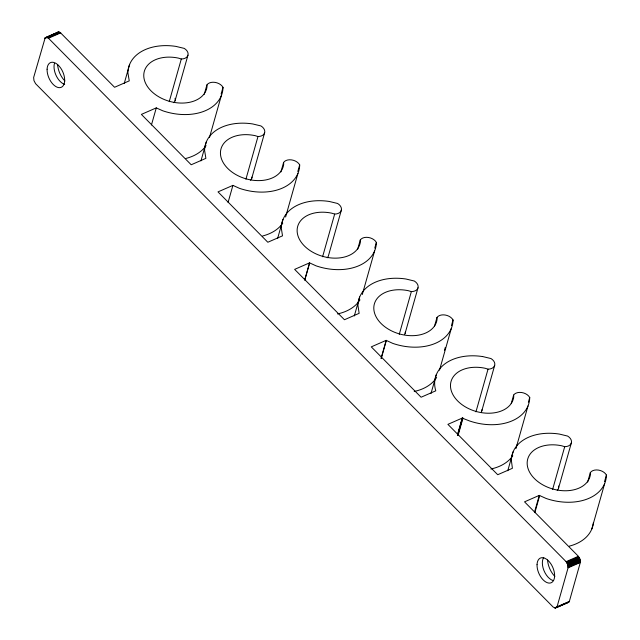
<?xml version="1.0" encoding="UTF-8"?>
<svg xmlns="http://www.w3.org/2000/svg" width="640" height="640" viewBox="0 0 640 640"><rect width="100%" height="100%" fill="white"/><g stroke="black" fill="none" stroke-linecap="round" stroke-linejoin="round"><path stroke-width="0.96" d="M568.072 567.848L567.736 564.696L566.104 561.664L48.472 38.232L46.656 37.36L45.152 37.848L33.64 77.512L33.976 80.656L35.6 83.696L553.24 607.128L555.48 608L557.056 606.776L568.072 567.848L580.32 562.488L580.368 561.304L579.752 558.68L577.928 555.832L524.536 501.84L539.272 495.392L546.136 498.472A48.52 33.096 15.8 0 0 606.408 475.032A8.944 6.096 15.8 0 0 598.408 470.072A8.944 6.096 15.8 0 0 590.328 472.6L587.64 482.08M580.32 562.488L569.472 600.96L568.488 602.4L566.864 602.544M124.272 83.336L129.64 64.368M151.448 124.96L156.28 107.888L162.728 110.776A48.52 33.096 15.8 0 0 223.008 87.336A8.944 6.096 15.8 0 0 215.008 82.376A8.944 6.096 15.8 0 0 206.92 84.904L204.232 94.384M169.232 101.68L181.304 59A8.736 5.96 15.8 0 0 187.968 55.152A8.736 5.96 15.8 0 0 184.248 48.392L175.888 46.392A48.52 33.096 15.8 0 0 127.904 72.848L129.256 80.864L114.568 87.28L60.264 32.536L58.088 32.08L45.472 37.6M175.088 100.68L187.968 55.152M200.952 160.88L206.32 141.912M221.128 93.976L223.008 87.336M209.464 137.552L221.272 95.816M228.08 202.448L232.912 185.376L239.408 188.312A48.52 33.096 15.8 0 0 299.688 164.88A8.944 6.096 15.8 0 0 291.688 159.912A8.944 6.096 15.8 0 0 283.6 162.44L280.92 171.928M245.912 179.224L257.984 136.536A8.736 5.96 15.8 0 0 264.648 132.696A8.736 5.96 15.8 0 0 260.928 125.936L252.576 123.928A48.52 33.096 15.8 0 0 204.592 150.384L205.888 158.352L191.2 164.768L141.384 114.4L156.28 107.888M251.768 178.224L264.648 132.696M277.632 238.416L283 219.448M297.808 171.52L299.688 164.88M285.608 216.984L297.952 173.352M304.712 279.936L309.544 262.864L316.088 265.848A48.52 33.096 15.8 0 0 376.368 242.416A8.944 6.096 15.8 0 0 368.368 237.456A8.944 6.096 15.8 0 0 360.28 239.976L357.6 249.464M304.816 280.04L309.648 262.968M322.592 256.76L334.672 214.08A8.736 5.96 15.8 0 0 341.328 210.232A8.736 5.96 15.8 0 0 337.608 203.472L329.256 201.464A48.52 33.096 15.8 0 0 281.272 227.92L282.512 235.84L267.824 242.256L218.008 191.888L232.912 185.376M341.328 210.232L328.448 255.76A8.736 5.96 15.8 0 1 327.2 257.776M354.312 315.96L359.68 296.984M374.76 248.112L376.368 242.416M362.288 294.528L374.632 250.896M381.072 358.368L386.176 340.352L392.776 343.392A48.52 33.096 15.8 0 0 453.048 319.96A8.944 6.096 15.8 0 0 445.048 314.992A8.944 6.096 15.8 0 0 436.96 317.52L434.544 326.056M381.224 358.528L386.328 340.504M399.272 334.304L411.352 291.616A8.736 5.96 15.8 0 0 418.016 287.768A8.736 5.96 15.8 0 0 414.296 281.016L405.936 279.008A48.52 33.096 15.8 0 0 357.952 305.464L359.144 313.328L344.456 319.744L294.64 269.376L309.544 262.864M405.128 333.304L418.016 287.768M431 393.496L436.368 374.528M444.456 350.312L445.264 347.464M451.44 325.648L453.048 319.96M439.504 370.168L451.312 328.432M457.384 435.168L462.208 418.096L469.456 420.928A48.52 33.096 15.8 0 0 529.728 397.496A8.944 6.096 15.8 0 0 521.728 392.528A8.944 6.096 15.8 0 0 513.64 395.056L511.224 403.592M457.616 434.992L462.448 417.912M457.84 434.968L462.672 417.896M458.176 435.112L463.008 418.04M475.952 411.84L488.032 369.16A8.736 5.96 15.8 0 0 494.696 365.312A8.736 5.96 15.8 0 0 490.976 358.552L482.616 356.544M481.808 410.84L494.696 365.312M507.76 470.752L513.136 451.776M528.384 402.24L529.728 397.496M515.92 448.656L528 405.976M534.44 512.472L539.272 495.392M534.856 512.656L539.688 495.584M552.632 489.376L564.712 446.696A8.736 5.96 15.8 0 0 571.376 442.848A8.736 5.96 15.8 0 0 567.656 436.088L559.336 434.064A48.304 32.944 15.8 0 0 511.344 460.2L512.408 468.304L497.72 474.72L447.904 424.352L462.208 418.096M558.488 488.376L571.376 442.848M604.528 481.672L606.408 475.032M591.792 529.04L604.68 483.512M57.136 32.824L58.088 32.08M45.152 37.848L58.48 32M44.88 38.176L58.904 32.008M44.656 38.576L46.408 37.816M47.096 37.456L59.344 32.096M47.552 37.632L59.8 32.28M48.008 37.888L60.264 32.536M48.472 38.232L60.72 32.872M386.176 340.352L371.272 346.864L421.088 397.232L435.776 390.816A48.488 33.072 15.8 0 1 482.616 356.568M566.104 561.664L578.36 556.304M566.512 562.192L578.76 556.84M566.88 562.768L579.136 557.416M567.208 563.392L579.464 558.032M567.496 564.032L579.752 558.68M567.736 564.696L579.984 559.344M567.92 565.36L580.168 560.008M568.048 566.016L580.296 560.664M568.112 566.656L580.368 561.304M568.12 567.272L580.376 561.92M554.616 607.904L556.368 607.136M557.056 606.776L569.304 601.424M555.056 607.992L569.08 601.824M556.552 607.504L568.808 602.152M555.48 608L568.488 602.4M181.304 59L178.408 58.112A32.352 22.064 15.8 0 0 143.896 73.392A32.352 22.064 15.8 0 0 172.504 102.08A32.352 22.064 15.8 0 0 207.016 86.792L206.92 84.904M257.984 136.536L255.088 135.648A32.352 22.064 15.8 0 0 220.576 150.928A32.352 22.064 15.8 0 0 249.184 179.616A32.352 22.064 15.8 0 0 283.704 164.336L283.6 162.44M334.672 214.08L331.768 213.184A32.352 22.064 15.8 0 0 297.256 228.472A32.352 22.064 15.8 0 0 325.864 257.152A32.352 22.064 15.8 0 0 360.384 241.872L360.28 239.976M411.352 291.616L408.456 290.728A32.352 22.064 15.8 0 0 373.936 306.008A32.352 22.064 15.8 0 0 402.544 334.696A32.352 22.064 15.8 0 0 437.064 319.416L436.96 317.52M488.032 369.16L485.136 368.264A32.352 22.064 15.8 0 0 450.616 383.544A32.352 22.064 15.8 0 0 479.224 412.232A32.352 22.064 15.8 0 0 513.744 396.952L513.64 395.056M564.712 446.696L561.816 445.808A32.352 22.064 15.8 0 0 527.296 461.088A32.352 22.064 15.8 0 0 555.912 489.776A32.352 22.064 15.8 0 0 590.424 474.488L590.328 472.6M206.056 145.624A48.52 33.096 15.8 0 1 185.968 158.432M175.056 98.304A8.736 5.96 15.8 0 1 173.84 102.696M251.92 177.056A8.736 5.96 15.8 0 1 250.52 180.24M282.744 223.168A48.52 33.096 15.8 0 1 262.648 235.976M359.968 299.872A48.52 33.096 15.8 0 1 337.52 313.936M405.28 332.136A8.736 5.96 15.8 0 1 404.656 334.376M436.648 377.416A48.52 33.096 15.8 0 1 414.2 391.48M481.96 409.672A8.736 5.96 15.8 0 1 481.336 411.912M512.784 455.784A48.52 33.096 15.8 0 1 490.88 469.016M516.744 444.96A48.52 33.096 15.8 0 1 516.472 446.888M558.464 486A8.736 5.96 15.8 0 1 557.24 490.392M593.424 522.504A48.52 33.096 15.8 0 1 569.376 546.128M554.864 576.424A16.176 9.104 66.4 0 1 547.56 560M64.912 80.992A16.176 9.104 66.4 0 1 57.608 64.568M553.008 580.52A13.48 7.584 66.4 0 1 543.912 570.44A13.48 7.584 66.4 0 1 543.736 557.432M64.688 84.376A13.48 7.584 66.4 0 1 54.44 63.456M537.04 564.664A13.48 7.584 66.4 0 0 549.856 583.088A13.48 7.584 66.4 0 0 550.592 563.424A13.48 7.584 66.4 0 0 537.04 564.664M47.088 69.232A13.48 7.584 66.4 0 0 59.912 87.656A13.48 7.584 66.4 0 0 60.64 67.992A13.48 7.584 66.4 0 0 47.088 69.232"/></g></svg>
